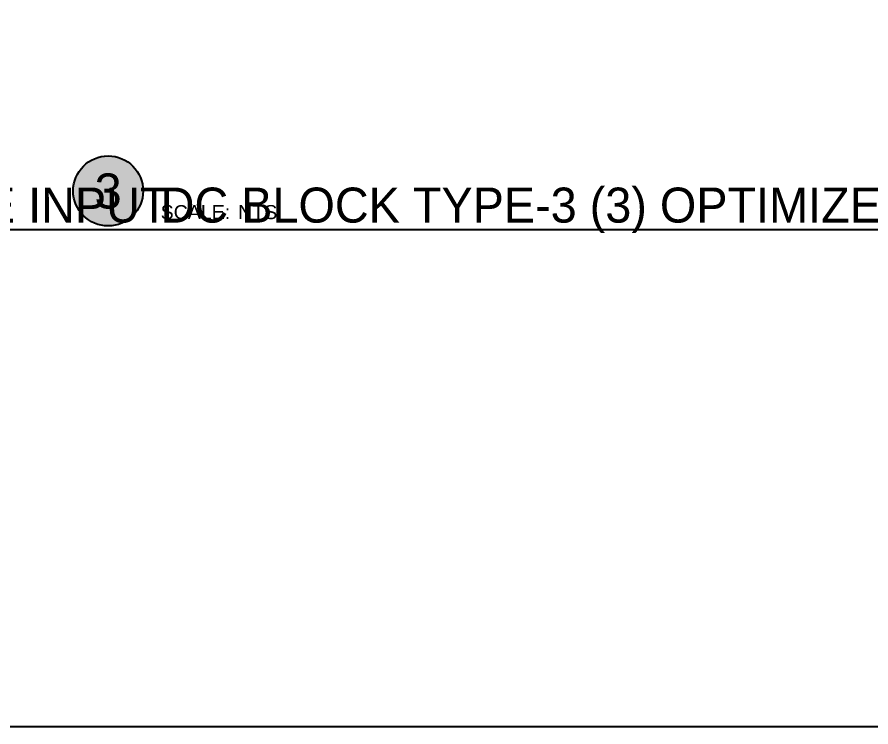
# Model space of a CAD drawing. Header units: feet. Extents: x -327 to 55127, y -2634 to 4121.
# Drawn here: x 1343.8 to 1404.8, y -2564.5 to -2513.8 of the extents above; entities that cross this region are included whole.
import ezdxf
from ezdxf.enums import TextEntityAlignment as Align

# ---------------------------------------------------------------- set-up
doc = ezdxf.new("R2018")
doc.units = ezdxf.units.FT
doc.header["$MEASUREMENT"] = 0
for name, color, linetype in [('E-DIM', 7, 'Continuous'), ('G-ANNO-TEXT', 1, 'Continuous'), ('G-TITL-TEXT', 153, 'Continuous')]:
    doc.layers.add(name, color=color, linetype=linetype)
doc.styles.add('NEI-A', font='arial.ttf')
doc.styles.get("Standard").update_dxf_attribs({"font": 'arial.ttf'})

# ---------------------------------------------------------------- blocks, each defined once
blk = doc.blocks.new('DETAIL-TITLE_WITH_SCALE')
at = {"layer": 'G-TITL-TEXT'}
h = blk.add_hatch(color=255, dxfattribs=at)
h.dxf.hatch_style = 1
h.paths.add_polyline_path([(-0.0016, 0.0011, 1), (0.4984, 0.0011, 1)])
blk.add_circle((0.25, 0), 0.25, dxfattribs=at)
at = {"color": 7, "insert": (0.625, -0.101), "char_height": 0.1, "attachment_point": 1, "style": 'NEI-A'}
blk.add_mtext_dynamic_manual_height_columns('\\pxt5;SCALE:', width=0.421927, gutter_width=0.5469, heights=[0], dxfattribs=at)
at = {"color": 153, "style": 'NEI-A'}
blk.add_attdef('DETAIL_NO', text='', height=0.25, dxfattribs=at).set_placement((0.25, 0), align=Align.MIDDLE_CENTER)
at = {"color": 153, "lineweight": 30, "flags": 104}
blk.add_attdef('DETAIL_TITLE', text='', height=0.25, dxfattribs=at).set_placement((0.625, 0.024), align=Align.BOTTOM_LEFT)
at = {"color": 7, "style": 'NEI-A'}
blk.add_attdef('SCALE', text='', height=0.1, dxfattribs=at).set_placement((1.1792, -0.101), align=Align.TOP_LEFT)
blk = doc.blocks.new('*U45')
at = {"layer": 'Defpoints'}
blk.add_lwpolyline([(0, 20.5), (31.005, 20.5), (31.005, 0), (0, 0)], close=True, dxfattribs=at)

msp = doc.modelspace()

# ---------------------------------------------------------------- block references
at = {"layer": 'Defpoints', "xscale": 20, "yscale": 20, "zscale": 20}
msp.add_blockref('*U45', (1228.27, -2564.504, -1.908), dxfattribs=at)
at = {"layer": 'E-DIM'}
ref = msp.add_blockref('DETAIL-TITLE_WITH_SCALE', (1241.414, -2526.231), dxfattribs=dict(at, xscale=10, yscale=10, zscale=10))
lines = msp.add_mtext('{\\LDC BLOCK TYPE-2 (2) OPTIMIZERS / (3) STRINGS (1) SPARE INPUT}', dxfattribs={"layer": 'G-ANNO-TEXT', "insert": (1247.664, -2525.991), "char_height": 2.5, "attachment_point": 1})
ref.add_attrib('DETAIL_TITLE', '', (1247.664, -2525.991), dxfattribs={"flags": 104}).embed_mtext(lines)
ref = msp.add_blockref('DETAIL-TITLE_WITH_SCALE', (1347.841, -2526.231), dxfattribs=dict(at, xscale=10, yscale=10, zscale=10))
ref.add_attrib('DETAIL_NO', '3', dxfattribs={"layer": '0', "color": 153, "height": 2.5, "style": 'NEI-A'}).set_placement((1350.341, -2526.231), align=Align.MIDDLE)
ref.add_attrib('SCALE', 'NTS', dxfattribs={"layer": '0', "color": 7, "height": 1, "style": 'NEI-A'}).set_placement((1359.632, -2527.241), align=Align.TOP_LEFT)
lines = msp.add_mtext('{\\LDC BLOCK TYPE-3 (3) OPTIMIZERS / (6) STRINGS}', dxfattribs={"layer": 'G-ANNO-TEXT', "insert": (1354.091, -2525.991), "char_height": 2.5, "attachment_point": 1})
ref.add_attrib('DETAIL_TITLE', '', (1354.091, -2525.991), dxfattribs={"flags": 104}).embed_mtext(lines)

doc.saveas('drawing.dxf')
